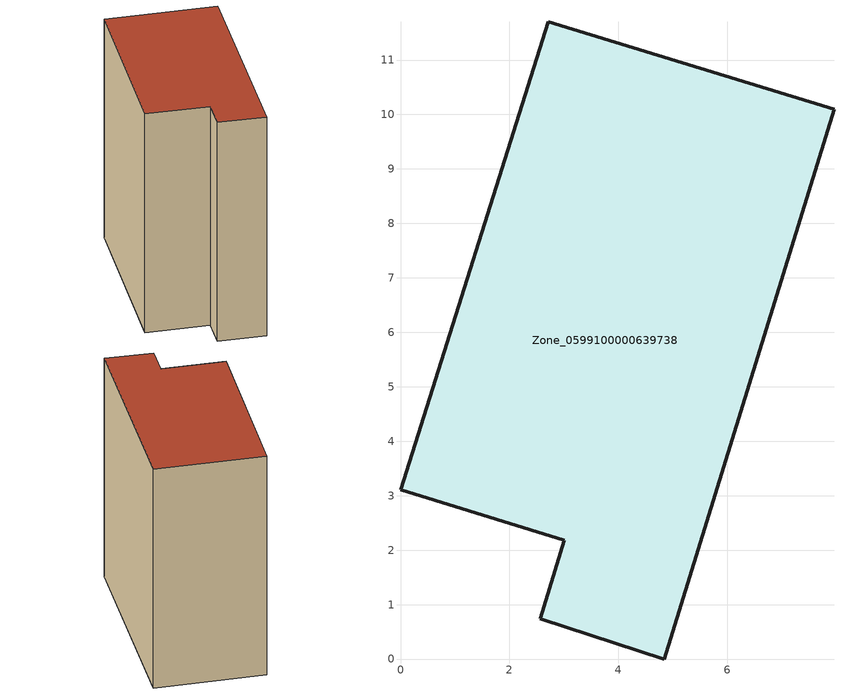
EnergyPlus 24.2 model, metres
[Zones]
Zone_0599100000639738
 floor ground (C_G): 7.96,10.1 4.84,0 2.57,0.74 3.01,2.18 0,3.11 2.71,11.7 z0
 wall outside (C_F): 4.84,0 7.96,10.1 2.71,11.7 0,3.11 3.01,2.18 2.57,0.74 4.84,0 z0:11.96
 roof outside (C_R): 2.57,0.74 4.84,0 7.96,10.1 2.71,11.7 0,3.11 3.01,2.18 z11.96
[BUILDING]
Pand.0599100000639738: North Axis=0; Terrain=City; Loads Convergence Tolerance Value=0.04; Temperature Convergence Tolerance Value=0.4; Solar Distribution=FullExterior; Maximum Number of Warmup Days=25; Minimum Number of Warmup Days=1
[Site:Location]
Rotterdam.The.Hague.AP_ZH_NLD Design_Conditions: Latitude=51.96; Longitude=4.45; Time Zone=1; Elevation=-4.5
[SITE:GROUNDTEMPERATURE:BUILDINGSURFACE]
18, 18, 18, 18, 18, 18, 18, 18, 18, 18, 18, 18
[MATERIAL] Thermal Absorptance=0.9; Solar Absorptance=0.7; Visible Absorptance=0.7
Name | Roughness | Thickness | Conductivity | Density | Specific Heat
G.TI.1946 | MediumSmooth | 0.15 | 1 | 540 | 1210
F.TI.1946 | Rough | 0.3 | 0.857143 | 1920 | 840
R.TI.1946 | MediumRough | 0.2 | 0.1 | 1500 | 1000
[CONSTRUCTION]
C_G: G.TI.1946
C_F: F.TI.1946
C_R: R.TI.1946
[ZONE]
Zone_0599100000639738: Type=1; Multiplier=1; Ceiling Height=Autocalculate; Volume=Autocalculate; Floor Area=autocalculate; Part of Total Floor Area=Yes
[ZONEINFILTRATION:DESIGNFLOWRATE]
Infil_Zone_0599100000639738: Zone or ZoneList or Space or SpaceList=Zone_0599100000639738; Schedule=AlwaysOn; Design Flow Rate Calculation Method=Flow/Area; Flow Rate per Floor Area=0.003; Constant Term Coefficient=1; Temperature Term Coefficient=0; Velocity Term Coefficient=0; Velocity Squared Term Coefficient=0
[HVACTEMPLATE:ZONE:IDEALLOADSAIRSYSTEM]
Zone_0599100000639738: Maximum Heating Supply Air Temperature=50; Minimum Cooling Supply Air Temperature=13; Maximum Heating Supply Air Humidity Ratio=0.0156; Minimum Cooling Supply Air Humidity Ratio=0.0077; Heating Limit=NoLimit; Cooling Limit=NoLimit; Dehumidification Control Type=ConstantSensibleHeatRatio; Cooling Sensible Heat Ratio=0.7; Dehumidification Setpoint=60; Humidification Control Type=None; Humidification Setpoint=30; Outdoor Air Method=None; Outdoor Air Flow Rate per Person=0.00944; Outdoor Air Flow Rate per Zone Floor Area=0; Outdoor Air Flow Rate per Zone=0; Demand Controlled Ventilation Type=None; Outdoor Air Economizer Type=NoEconomizer; Heat Recovery Type=None; Sensible Heat Recovery Effectiveness=0.7; Latent Heat Recovery Effectiveness=0.65
[ZONECONTROL:THERMOSTAT]
ThermostatControl_Zone_0599100000639738: Zone or ZoneList=Zone_0599100000639738; Control Type Schedule=DualSetpointControlType; Control 1=Thermostat_Zone_0599100000639738; Temperature Difference Between Cutout And Setpoint=0
[THERMOSTATSETPOINT:DUALSETPOINT]
Thermostat_Zone_0599100000639738: Heating Setpoint Temperature Schedule=HeatingSetpoint_Zone_0599100000639738; Cooling Setpoint Temperature Schedule=CoolingSetpoint_Zone_0599100000639738
[SCHEDULE:COMPACT]
HeatingSetpoint_Zone_0599100000639738: Through: 12/31, For: AllDays, Until: 24:00, 21
CoolingSetpoint_Zone_0599100000639738: Through: 12/31, For: AllDays, Until: 24:00, 24
DualSetpointControlType: Through: 12/31, For: AllDays, Until: 24:00, 4
AlwaysOn: Through: 12/31, For: AllDays, Until: 24:00, 1
